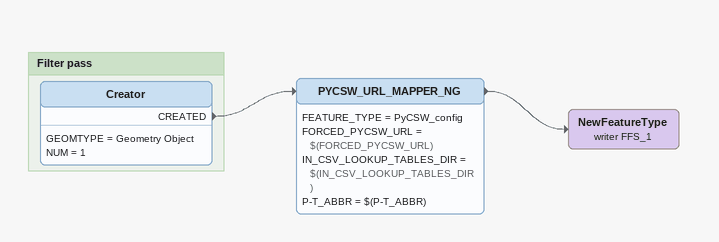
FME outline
PYCSW_URL_MAPPER_NG
    FEATURE_TYPE = PyCSW_config
    FORCED_PYCSW_URL = $(FORCED_PYCSW_URL)
    IN_CSV_LOOKUP_TABLES_DIR = $(IN_CSV_LOOKUP_TABLES_DIR)
    P-T_ABBR = $(P-T_ABBR)
    -> NewFeatureType (writer FFS_1)
NewFeatureType (writer FFS_1)

Bookmark: Filter pass
Creator
    GEOMTYPE = Geometry Object
    NUM = 1
    CREATED -> PYCSW_URL_MAPPER_NG
